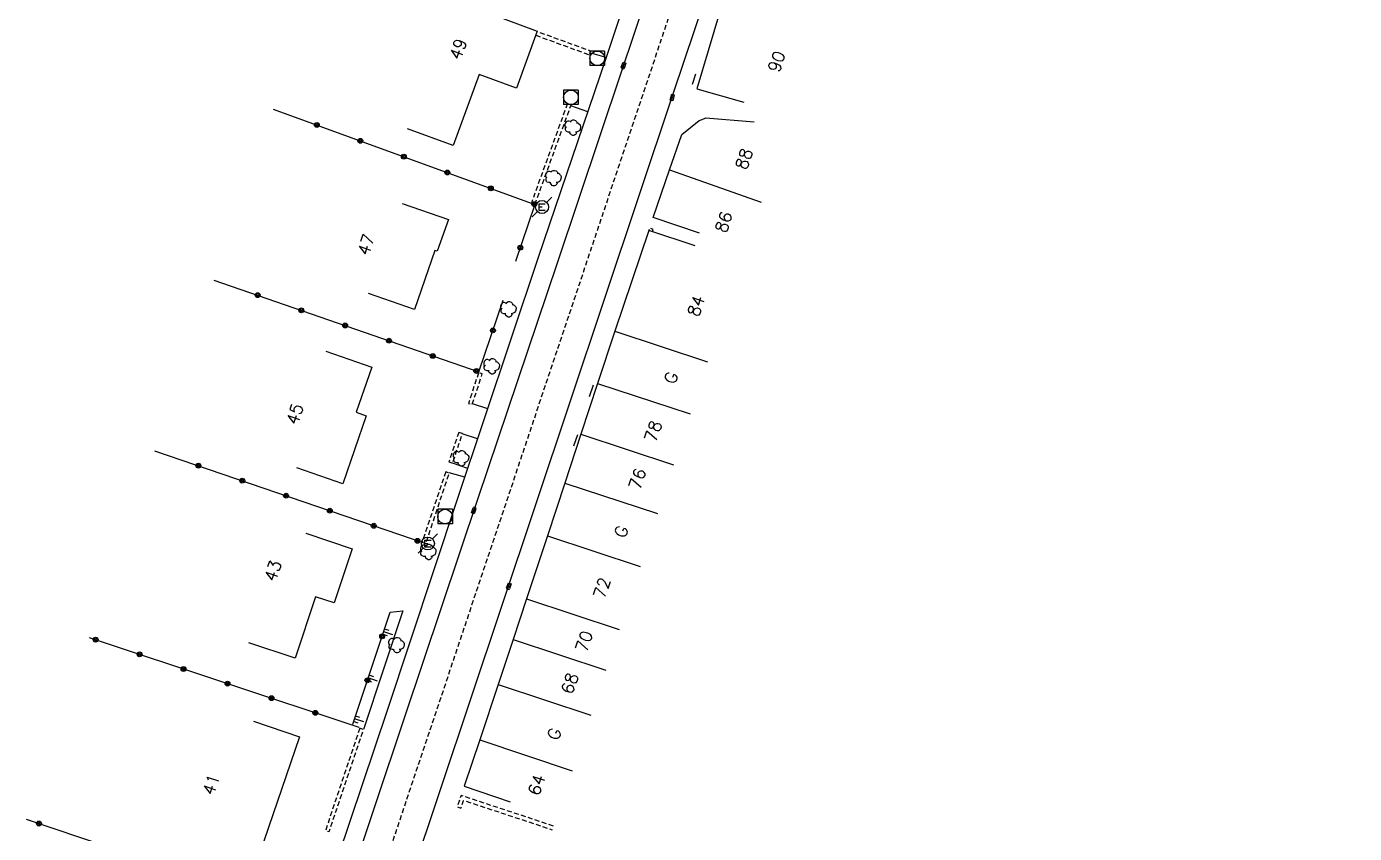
# Model space of a CAD drawing. Header units: millimetres. Extents: x 133017 to 134000, y 130000 to 131000.
# Drawn here: x 133390.8 to 133526.9, y 130143.8 to 130226.5 of the extents above; entities that cross this region are included whole.
import ezdxf
from ezdxf.enums import TextEntityAlignment as Align

# ---------------------------------------------------------------- set-up
doc = ezdxf.new("R2010")
doc.units = ezdxf.units.MM
doc.linetypes.add('DASHED', pattern=[0.75, 0.5, -0.25])
doc.layers.get('0').update_dxf_attribs({"linetype": 'CONTINUOUS'})
for name, color, linetype in [('W0001', 6, 'DASHED'), ('W0008', 7, 'CONTINUOUS'), ('W0100', 7, 'CONTINUOUS'), ('W0112', 1, 'DASHED'), ('W0211', 2, 'CONTINUOUS'), ('W0300', 7, 'CONTINUOUS'), ('W0322', 7, 'CONTINUOUS'), ('W0400', 7, 'CONTINUOUS'), ('W0420', 7, 'CONTINUOUS'), ('W0471', 7, 'CONTINUOUS'), ('W0991', 7, 'CONTINUOUS'), ('W1102', 7, 'CONTINUOUS')]:
    doc.layers.add(name, color=color, linetype=linetype)
doc.styles.get("Standard").update_dxf_attribs({"font": 'romans.shx', "width": 0.85})

# ---------------------------------------------------------------- blocks, each defined once
blk = doc.blocks.new('T400')
for p, q in [((-0.15, 0.3), (0.15, 0.3)), ((-0.15, -0.25), (-0.15, 0.3)), ((-0.15, 0.15), (0.15, 0.15)), ((-0.15, 0), (0.15, 0)), ((0.15, 0.3), (0.15, -0.25)), ((-0.15, -0.15), (0.15, -0.15)), ((-0.15, -0.25), (-0.15, -0.3)), ((-0.15, -0.3), (0.15, -0.3)), ((0.15, -0.3), (0.15, -0.25))]:
    blk.add_line(p, q)
blk = doc.blocks.new('T300')
for p, q in [((-0.8, 0.51), (-0.86, 0.34)), ((-0.86, 0.34), (-0.86, 0.17)), ((-0.86, 0.17), (-0.74, 0.06)), ((-0.69, 0.63), (-0.8, 0.51)), ((-0.8, -0.06), (-0.74, 0.06)), ((-0.74, 0.06), (-0.69, 0.11)), ((-0.57, 0.69), (-0.69, 0.63)), ((-0.46, 0.69), (-0.57, 0.69)), ((-0.29, 0.63), (-0.46, 0.69)), ((-0.29, 0.63), (-0.17, 0.74)), ((-0.23, 0.57), (-0.29, 0.63)), ((-0.17, 0.74), (-0.06, 0.8)), ((-0.06, 0.8), (0.06, 0.8)), ((0.06, 0.8), (0.23, 0.74)), ((0.23, 0.74), (0.34, 0.63)), ((0.34, 0.63), (0.4, 0.51)), ((0.46, 0.46), (0.34, 0.46)), ((0.4, 0.51), (0.4, 0.46)), ((0.57, 0.4), (0.46, 0.46)), ((0.57, 0.4), (0.69, 0.29)), ((0.69, 0.29), (0.74, 0.17)), ((0.74, 0.06), (0.69, -0.17)), ((0.74, 0.17), (0.74, 0.06)), ((-0.8, -0.17), (-0.8, -0.06)), ((-0.8, -0.23), (-0.8, -0.17)), ((-0.74, -0.34), (-0.8, -0.23)), ((-0.69, -0.4), (-0.74, -0.34)), ((-0.51, -0.46), (-0.69, -0.4)), ((-0.4, -0.46), (-0.51, -0.46)), ((-0.4, -0.46), (-0.34, -0.46)), ((-0.34, -0.46), (-0.34, -0.4)), ((-0.34, -0.51), (-0.34, -0.46)), ((-0.29, -0.63), (-0.34, -0.51)), ((-0.17, -0.74), (-0.29, -0.63)), ((-0.06, -0.8), (-0.17, -0.74)), ((0.06, -0.8), (-0.06, -0.8)), ((0.17, -0.74), (0.06, -0.8)), ((0.23, -0.69), (0.17, -0.74)), ((0.29, -0.46), (0.23, -0.46)), ((0.29, -0.63), (0.23, -0.69)), ((0.46, -0.4), (0.29, -0.46)), ((0.34, -0.51), (0.29, -0.63)), ((0.34, -0.51), (0.34, -0.46)), ((0.57, -0.34), (0.46, -0.4)), ((0.63, -0.29), (0.57, -0.34)), ((0.69, -0.17), (0.63, -0.29))]:
    blk.add_line(p, q)
blk = doc.blocks.new('T471')
for p, q in [((-0.333334, 0.333334), (-0.333334, -0.333334)), ((-0.333334, 0.333334), (0.333334, 0.333334)), ((-0.333334, 0), (0, 0)), ((0.500001, 0.500001), (1.000002, 1.000002)), ((-0.500001, -0.500001), (-1.000002, -1.000002)), ((-0.333334, -0.333334), (0.333334, -0.333334))]:
    blk.add_line(p, q)
blk.add_ellipse((0, 0), major_axis=(0.471405, 0.471405), ratio=1, start_param=5.4977871438, end_param=11.780972451)
blk = doc.blocks.new('T420')
for p, q in [((0.75, 0.75), (-0.75, 0.75)), ((-0.75, 0.75), (-0.75, -0.75)), ((0.75, 0.75), (0.75, -0.75)), ((0.75, -0.75), (-0.75, -0.75))]:
    blk.add_line(p, q)
blk.add_ellipse((0, 0), major_axis=(-0.53, 0.53), ratio=1, start_param=3.926991, end_param=10.210176)
blk = doc.blocks.new('t211o')
at = {"color": 0, "linetype": 'Continuous'}
for p, q in [((-0.29, 0.5), (-0.29, 0)), ((0, 1), (0, 0)), ((0.29, 0.5), (0.29, 0))]:
    blk.add_line(p, q, dxfattribs=at)
blk = doc.blocks.new('t322o')
at = {"color": 0, "linetype": 'Continuous'}
for radius in [0.25, 0.15]:
    blk.add_circle((0, 0), radius, dxfattribs=at)

msp = doc.modelspace()

# ---------------------------------------------------------------- linework, layer by layer
at = {"layer": 'W0001', "flags": 128}
msp.add_lwpolyline([(133499.75, 130923.1), (133495.35, 130905.58), (133487.55, 130872.12), (133485.25, 130861.2), (133484.26, 130856.16), (133483.65, 130850.43), (133483.8, 130844.78), (133484.11, 130838.43), (133485.18, 130830.95), (133487.01, 130820.28), (133490.07, 130804.39), (133492.37, 130793.13), (133493.74, 130784.95), (133494.97, 130776.7), (133495.81, 130768.3), (133496.8, 130757.98), (133497.72, 130743.88), (133498.26, 130735.48), (133497.95, 130725.09), (133497.8, 130712.29), (133497.26, 130690.44), (133497.8, 130671.6), (133498.18, 130662.05), (133498.87, 130653.11), (133500.02, 130643.95), (133501.7, 130632.67), (133504.3, 130618.92), (133506.6, 130605.32), (133515.16, 130563.61), (133519.29, 130539.16), (133524.48, 130510.85), (133525.55, 130502.37), (133526.47, 130495.03), (133526.78, 130486.33), (133526.93, 130477.46), (133526.55, 130469.98), (133525.4, 130459.51), (133524.02, 130449.9), (133521.5, 130433.32), (133519.89, 130423.04), (133518.59, 130416.4), (133517.13, 130408.83), (133514.38, 130398.9), (133510.79, 130387.9), (133498.55, 130350.77), (133491.75, 130331.75), (133473.08, 130276.28), (133462.38, 130244.73), (133441.35, 130181.93), (133423.61, 130128.92), (133411.67, 130092.89), (133408.46, 130083.72), (133406.32, 130076.54), (133404.49, 130068.98), (133402.42, 130058.74), (133395.39, 130018.24), (133392.27, 130000)], dxfattribs=at)
at = {"layer": 'W0008', "flags": 128}
for points in [[(133490.75, 130337.71), (133488.33, 130330.38), (133484.66, 130319.54), (133478.44, 130301.18), (133473.83, 130287.52), (133462.35, 130253.4), (133451.73, 130221.86), (133445.19, 130202.26), (133437.05, 130178.11), (133429.56, 130155.8), (133416.99, 130118.19)], [(133484.66, 130319.54), (133482.06, 130318.18), (133471.9, 130287.87), (133469.43, 130280.65), (133468.31, 130277.54), (133466.65, 130272.42), (133466.24, 130271.27), (133460.39, 130253.86), (133456.8, 130243.15), (133455.66, 130239.78), (133450.13, 130223.14), (133443.24, 130202.83), (133434.94, 130178.02), (133427.7, 130156.27), (133415.1, 130118.75)], [(133450.2, 130223.35), (133448.54, 130223.82)], [(133459.06, 130220.62), (133459.4, 130221.69)], [(133448.31, 130217.78), (133446.57, 130218.41)], [(133448.88, 130189.75), (133448.46, 130188.53)], [(133438.08, 130187.32), (133436.49, 130187.84)], [(133437, 130184.23), (133435.45, 130184.75)], [(133447.26, 130184.66), (133446.87, 130183.48)], [(133435.7, 130180.29), (133434.12, 130180.74)], [(133436.01, 130181.19), (133434.46, 130181.75)]]:
    msp.add_lwpolyline(points, dxfattribs=at)
msp.add_lwpolyline([(133395.8, 130000), (133396.39, 130003.38), (133400.54, 130027.51), (133404.9, 130052.9), (133405.77, 130057.92, -0.002694), (133406.88, 130064.16, -0.005052), (133407.53, 130067.48, -0.008799), (133407.94, 130069.29, -0.00341), (133409.1, 130073.94, -0.003444), (133410.73, 130080.13, -0.01062), (133411.32, 130082.13, -0.000647), (133412.23, 130084.97, 0.000541), (133413.31, 130088.37, 0.000436), (133414.5, 130092.09, -0.003558), (133414.64, 130092.55), (133420.78, 130111.02), (133425.08, 130123.85), (133430.13, 130139.05), (133439.44, 130166.87), (133457.12, 130219.74), (133479.02, 130284.83)], format="xyb", dxfattribs=at)
at = {"layer": 'W0100', "flags": 128}
for points in [[(133467.21, 130228.48), (133462.42, 130229.91), (133459.5, 130220.15), (133464.31, 130218.77)], [(133438.44, 130227.79), (133443.14, 130226.07), (133441, 130220.2), (133437.17, 130221.6), (133434.52, 130214.34), (133429.82, 130216.05)], [(133459.77, 130205.35), (133455.03, 130206.94), (133456.68, 130211.83), (133457.96, 130215.46), (133459.75, 130216.88), (133460.04, 130217.01), (133460.41, 130217.15), (133465.39, 130216.76)], [(133429.3, 130208.39), (133434.03, 130206.75), (133432.89, 130203.48), (133432.65, 130203.56), (133430.56, 130197.52), (133425.83, 130199.16)], [(133459.32, 130204.02), (133454.59, 130205.62), (133451.1, 130195.29), (133449.33, 130189.93), (133447.59, 130184.72), (133445.95, 130179.7), (133444.18, 130174.28), (133442.04, 130167.82), (133440.66, 130163.66), (133439.14, 130159.05), (133437.24, 130153.35), (133435.64, 130148.61), (133440.37, 130147.01)], [(133421.45, 130193.22), (133426.17, 130191.59), (133424.58, 130186.96), (133425.61, 130186.61), (133423.2, 130179.62), (133418.47, 130181.25)], [(133419.41, 130174.55), (133424.15, 130172.97), (133422.3, 130167.4), (133420.39, 130168.03), (133418.3, 130161.73), (133413.55, 130163.31)], [(133414.03, 130155.29), (133418.76, 130153.67), (133414.21, 130140.38), (133409.48, 130142)]]:
    msp.add_lwpolyline(points, dxfattribs=at)
at = {"layer": 'W0112', "flags": 128}
for points in [[(133442.98, 130225.64), (133448.47, 130223.63), (133448.61, 130224.01), (133443.12, 130226.01)], [(133454.97, 130205.5), (133455.03, 130205.72), (133454.65, 130205.84), (133454.59, 130205.62)], [(133444.8, 130144.52), (133435.32, 130147.65), (133434.93, 130146.48), (133435.31, 130146.36), (133435.57, 130147.15), (133444.68, 130144.14)]]:
    msp.add_lwpolyline(points, dxfattribs=at)
for points in [[(133446.23, 130218.62), (133442.53, 130208.42), (133442.9, 130208.28), (133446.6, 130218.49)], [(133437.12, 130191.02), (133436.08, 130187.87), (133436.46, 130187.75), (133437.5, 130190.9)], [(133435.08, 130184.9), (133434.08, 130181.88), (133434.46, 130181.75), (133435.46, 130184.78)], [(133433.75, 130180.86), (133431.33, 130173.62), (133431.71, 130173.49), (133434.12, 130180.74)], [(133424.93, 130154.54), (133421.43, 130144.07), (133421.81, 130143.94), (133425.31, 130154.41)]]:
    msp.add_lwpolyline(points, close=True, dxfattribs=at)
at = {"layer": 'W0211', "flags": 128}
msp.add_lwpolyline([(133428.06, 130166.44), (133429.36, 130166.59), (133425.31, 130154.41)], dxfattribs=at)
at = {"layer": 'W0322', "flags": 128}
for points in [[(133416.06, 130218.06), (133442.9, 130208.28), (133440.92, 130202.43)], [(133409.98, 130200.53), (133437.14, 130191.1), (133439.64, 130198.46)], [(133403.9, 130183.02), (133431.71, 130173.49)], [(133424.21, 130154.97), (133428.06, 130166.44)], [(133424.89, 130154.63), (133397.24, 130163.84)], [(133419.03, 130135.64), (133390.77, 130145.2)]]:
    msp.add_lwpolyline(points, dxfattribs=at)
at = {"layer": 'W1102', "flags": 128}
for points in [[(133456.68, 130211.83), (133466.11, 130208.51)], [(133451.1, 130195.29), (133460.58, 130192.13)], [(133449.33, 130189.93), (133458.83, 130186.79)], [(133447.59, 130184.72), (133457.09, 130181.58)], [(133445.95, 130179.7), (133455.46, 130176.59)], [(133444.18, 130174.28), (133453.68, 130171.15)], [(133442.04, 130167.82), (133451.53, 130164.67)], [(133440.66, 130163.66), (133450.16, 130160.52)], [(133439.14, 130159.05), (133448.63, 130155.9)], [(133437.24, 130153.35), (133446.72, 130150.17)]]:
    msp.add_lwpolyline(points, dxfattribs=at)

# ---------------------------------------------------------------- block references
at = {"layer": 'W0211'}
for p, rotation in [((133427.39, 130164.45), 251.4132968778709), ((133425.8, 130159.71), 251.4132968770073), ((133424.39, 130155.52), 251.413296877245)]:
    msp.add_blockref('t211o', p, dxfattribs=dict(at, rotation=rotation))
at = {"layer": 'W0300'}
for p in [(133446.83, 130216.15), (133444.84, 130210.98), (133440.22, 130197.52), (133438.51, 130191.67), (133435.37, 130182.24), (133432.01, 130172.64), (133428.76, 130163.07)]:
    msp.add_blockref('T300', p, dxfattribs=at)
at = {"layer": 'W0322'}
for p, rotation in [((133420.53, 130216.44), 339.9795493374763), ((133424.99, 130214.81), 339.9795493374763), ((133429.45, 130213.18), 339.9795493374763), ((133433.92, 130211.56), 339.9795493374763), ((133438.38, 130209.93), 339.9795493374763), ((133442.84, 130208.31), 339.9795493374763), ((133441.4, 130203.85), 251.3017358616866), ((133414.47, 130198.98), 340.8551221932334), ((133418.95, 130197.42), 340.8551221932334), ((133423.44, 130195.86), 340.8551221932334), ((133438.59, 130195.36), 71.27141826318916), ((133427.93, 130194.3), 340.8551221932334), ((133432.42, 130192.74), 340.8551221932334), ((133436.9, 130191.19), 340.8551221932334), ((133408.39, 130181.48), 341.0867339775941), ((133412.89, 130179.94), 341.0867339775941), ((133417.38, 130178.4), 341.0867339775941), ((133421.87, 130176.86), 341.0867339775941), ((133426.37, 130175.32), 341.0867339775941), ((133430.86, 130173.78), 341.0867339775941), ((133427.23, 130163.98), 71.4132968774679), ((133397.85, 130163.64), 161.5714573045734), ((133402.36, 130162.13), 161.5714573045734), ((133406.86, 130160.63), 161.5714573045734), ((133411.37, 130159.13), 161.5714573045734), ((133425.72, 130159.47), 71.4132968774679), ((133415.88, 130157.63), 161.5714573045734), ((133420.38, 130156.13), 161.5714573045734), ((133392.04, 130144.77), 161.3081968771396)]:
    msp.add_blockref('t322o', p, dxfattribs=dict(at, rotation=rotation))
at = {"layer": 'W0400'}
for p, rotation in [((133451.98, 130222.53), 339.2291555814255), ((133456.98, 130219.24), 164.6969875512958), ((133436.63, 130176.88), 161.2681600341691), ((133440.22, 130169.13), 340.9513622780812)]:
    msp.add_blockref('T400', p, dxfattribs=dict(at, rotation=rotation))
at = {"layer": 'W0420'}
for p in [(133449.29, 130223.27), (133446.59, 130219.27), (133433.68, 130176.26)]:
    msp.add_blockref('T420', p, dxfattribs=at)
at = {"layer": 'W0471'}
for p in [(133443.63, 130208.02), (133431.92, 130173.5)]:
    msp.add_blockref('T471', p, dxfattribs=at)

# ---------------------------------------------------------------- texts
at = {"layer": 'W0991'}
for s, rotation, p in [('49', 69.9795, (133435.02, 130224.23)), ('90', 71.307, (133467.68, 130222.94)), ('88', 71.307, (133464.33, 130212.95)), ('86', 71.307, (133462.25, 130206.48)), ('47', 71.3082, (133425.58, 130204.16)), ('84', 71.4383, (133459.42, 130197.88)), ('G', 71.4383, (133456.86, 130190.5)), ('45', 71.3082, (133418.27, 130186.79)), ('78', 71.4383, (133455.03, 130185.02)), ('76', 71.4383, (133453.42, 130180.13)), ('G', 71.4383, (133451.74, 130174.72)), ('43', 71.3082, (133416.02, 130170.7)), ('72', 71.4383, (133449.77, 130168.94)), ('70', 71.4383, (133447.94, 130163.46)), ('68', 71.4383, (133446.47, 130159.15)), ('G', 71.4383, (133444.87, 130153.96)), ('41', 71.3082, (133409.68, 130148.78)), ('64', 71.4383, (133443.07, 130148.75))]:
    msp.add_text(s, height=1.25, rotation=rotation, dxfattribs=at).set_placement(p, align=Align.MIDDLE)

doc.saveas('drawing.dxf')
